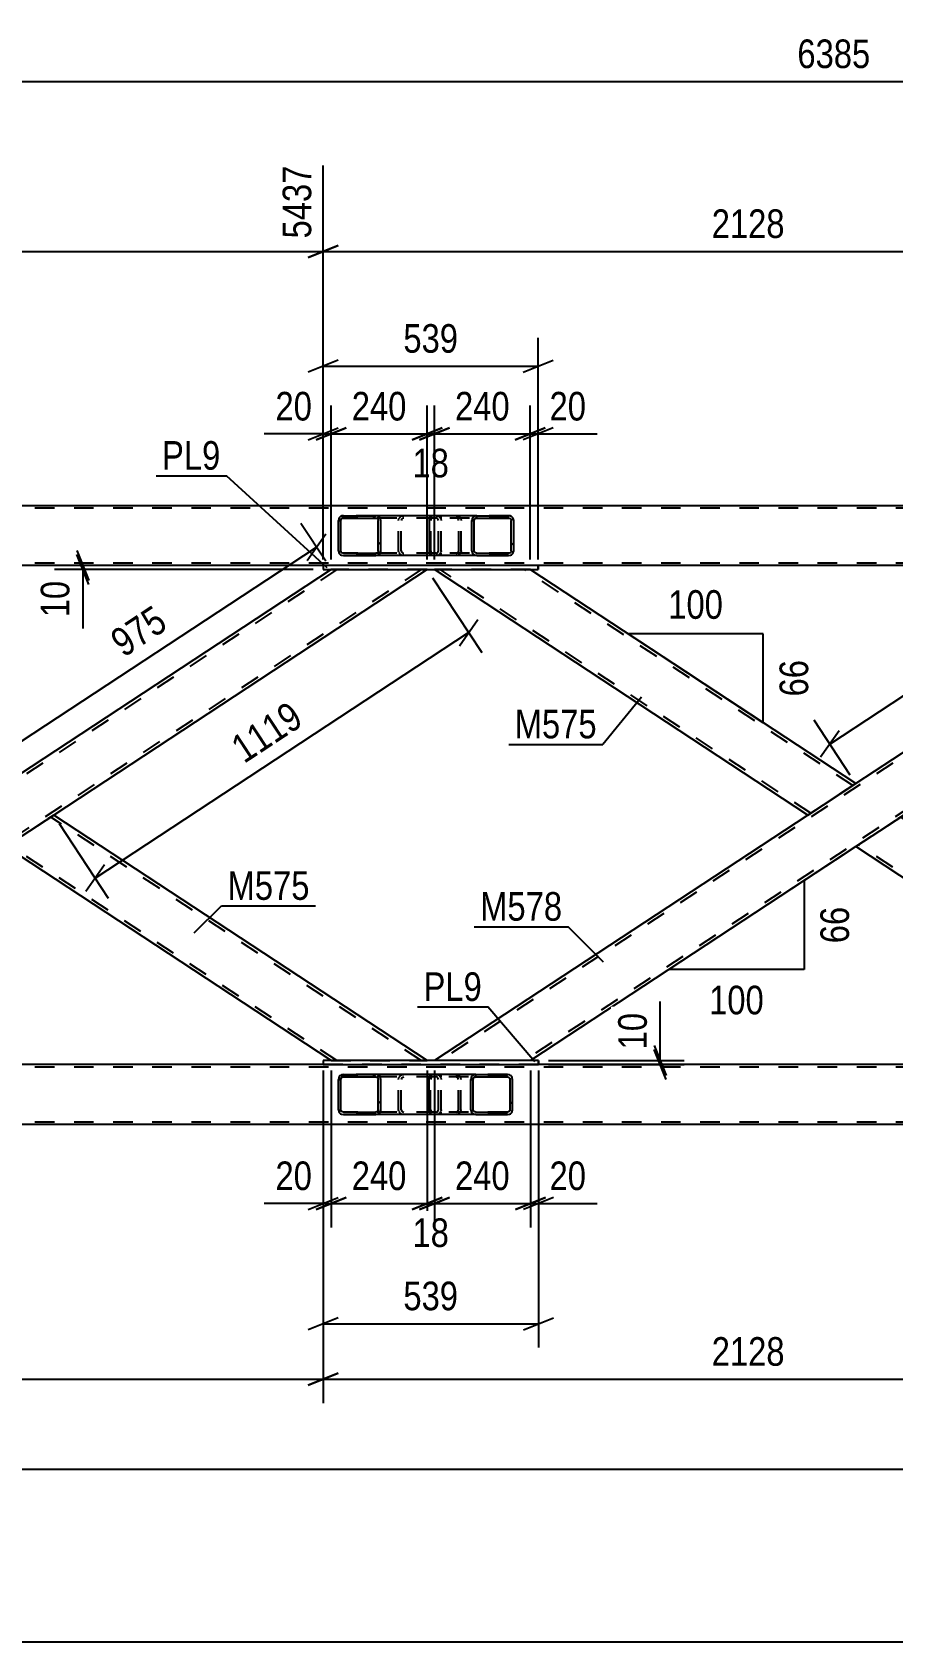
# Model space of a CAD drawing. Header units: millimetres. Extents: x -815 to 374, y -743 to 98.
# Drawn here: x -580.2 to -494, y -489.1 to -327.8 of the extents above; entities that cross this region are included whole.
import ezdxf

# ---------------------------------------------------------------- set-up
doc = ezdxf.new("R2010")
doc.units = ezdxf.units.MM
doc.linetypes.add('DXK_LINE_DOT2', pattern=[3.9198, 1.9599, -1.9599])
doc.styles.add('Arial Narrow', font='ARIALN.TTF', dxfattribs={"height": 0.2})

# ---------------------------------------------------------------- blocks, each defined once
blk = doc.blocks.new('Part-232933173-2993 - 2504')
at = {"color": 7, "linetype": 'DXK_LINE_DOT2'}
for p, q in [((-549.64, -381.63), (-623.17, -430)), ((-541.2, -381.63), (-615.99, -430.83)), ((-540.61, -381.63), (-550.22, -381.63)), ((-582.82, -403.07), (-587.62, -406.23)), ((-578.01, -406.23), (-582.82, -409.39)), ((-623.17, -430.83), (-623.17, -429.61)), ((-623.17, -429.61), (-623.17, -429.61)), ((-623.17, -429.61), (-623.17, -429.61)), ((-615.41, -430.83), (-623.17, -430.83))]:
    blk.add_line(p, q, dxfattribs=at)
at = {"color": 2, "linetype": 'Continuous'}
for p, q in [((-550.22, -381.63), (-582.82, -403.07)), ((-540.61, -381.63), (-578.01, -406.23)), ((-587.62, -406.23), (-623.17, -429.61)), ((-582.82, -409.39), (-615.41, -430.83))]:
    blk.add_line(p, q, dxfattribs=at)
blk = doc.blocks.new('Part-232933173-2602 - 2504')
at = {"color": 7, "linetype": 'DXK_LINE_DOT2'}
for p, q in [((-95.8, -375.47), (-768.5, -375.47)), ((-95.8, -380.99), (-768.5, -380.99)), ((-529.48, -381.23), (-551.02, -381.23))]:
    blk.add_line(p, q, dxfattribs=at)
at = {"color": 2, "linetype": 'Continuous'}
for p, q in [((-95.8, -375.23), (-622.38, -375.23)), ((-551.02, -381.23), (-614.61, -381.23)), ((-465.89, -381.23), (-529.48, -381.23))]:
    blk.add_line(p, q, dxfattribs=at)
blk = doc.blocks.new('Part-232933173-2607 - 2504')
at = {"color": 7, "linetype": 'DXK_LINE_DOT2'}
for p, q in [((-95.8, -431.47), (-774.89, -431.47)), ((-529.47, -431.23), (-551.02, -431.23)), ((-95.8, -436.99), (-774.89, -436.99))]:
    blk.add_line(p, q, dxfattribs=at)
at = {"color": 2, "linetype": 'Continuous'}
for p, q in [((-551.02, -431.23), (-614.61, -431.23)), ((-465.89, -431.23), (-529.47, -431.23)), ((-95.8, -437.23), (-770.89, -437.23))]:
    blk.add_line(p, q, dxfattribs=at)
blk = doc.blocks.new('Part-232933173-2745 - 2504')
at = {"color": 2, "linetype": 'Continuous'}
for p, q in [((-551.02, -430.83), (-551.02, -431.23)), ((-529.47, -430.83), (-551.02, -430.83)), ((-551.02, -431.23), (-529.47, -431.23)), ((-529.47, -430.83), (-529.47, -431.23)), ((-529.47, -430.83), (-529.47, -430.83)), ((-529.47, -431.23), (-529.47, -431.23))]:
    blk.add_line(p, q, dxfattribs=at)
at = {"color": 7, "linetype": 'DXK_LINE_DOT2'}
for p, q in [((-551.02, -430.83), (-551.02, -431.23)), ((-529.47, -431.23), (-529.47, -430.83)), ((-529.47, -430.83), (-529.47, -430.83)), ((-529.47, -431.23), (-529.47, -431.23))]:
    blk.add_line(p, q, dxfattribs=at)
blk = doc.blocks.new('Part-232933173-2770 - 2504')
at = {"color": 2, "linetype": 'Continuous'}
for p, q in [((-551.02, -381.23), (-551.02, -381.63)), ((-529.48, -381.23), (-551.02, -381.23)), ((-551.02, -381.63), (-529.48, -381.63)), ((-529.48, -381.23), (-529.48, -381.63)), ((-529.48, -381.23), (-529.48, -381.23)), ((-529.48, -381.63), (-529.48, -381.63))]:
    blk.add_line(p, q, dxfattribs=at)
at = {"color": 7, "linetype": 'DXK_LINE_DOT2'}
for p, q in [((-551.02, -381.23), (-551.02, -381.63)), ((-529.48, -381.63), (-529.48, -381.23)), ((-529.48, -381.23), (-529.48, -381.23)), ((-529.48, -381.63), (-529.48, -381.63))]:
    blk.add_line(p, q, dxfattribs=at)
blk = doc.blocks.new('Part-232933173-2842 - 2504')
at = {"color": 2, "linetype": 'Continuous'}
for p, q in [((-502.48, -406.23), (-539.88, -381.63)), ((-497.68, -403.07), (-530.28, -381.63)), ((-502.48, -406.23), (-497.68, -403.07))]:
    blk.add_line(p, q, dxfattribs=at)
at = {"color": 7, "linetype": 'DXK_LINE_DOT2'}
for p, q in [((-530.28, -381.63), (-539.88, -381.63)), ((-502.19, -406.04), (-539.3, -381.63)), ((-497.97, -403.26), (-530.86, -381.63)), ((-498.26, -403.45), (-498.26, -403.45)), ((-497.97, -403.26), (-498.04, -403.3)), ((-497.99, -403.27), (-498.04, -403.3)), ((-498.04, -403.3), (-498.04, -403.3))]:
    blk.add_line(p, q, dxfattribs=at)
blk = doc.blocks.new('Part-232933173-2897 - 2504')
at = {"linetype": 'Continuous'}
h = blk.add_hatch(dxfattribs=at)
h.set_pattern_fill('', scale=0.7, style=0, pattern_type=0)
h.set_pattern_definition([(45, (-536.2048, -435.9295), (-1.57154, 1.57154), [])])
h.paths.add_polyline_path([(-536.24, -435.75), (-536.2, -435.93), (-536.1, -436.09), (-535.93, -436.19), (-535.74, -436.23), (-532.56, -436.23), (-532.36, -436.19), (-532.2, -436.09), (-532.09, -435.93), (-532.05, -435.75), (-532.05, -432.71), (-532.09, -432.52), (-532.2, -432.37), (-532.36, -432.26), (-532.56, -432.23), (-535.74, -432.23), (-535.93, -432.26), (-536.1, -432.37), (-536.2, -432.52), (-536.24, -432.71)])
h.paths.add_polyline_path([(-535.97, -432.61), (-535.92, -432.54), (-535.84, -432.48), (-535.74, -432.47), (-532.56, -432.47), (-532.46, -432.48), (-532.38, -432.54), (-532.32, -432.61), (-532.3, -432.71), (-532.3, -435.75), (-532.32, -435.84), (-532.38, -435.92), (-532.46, -435.97), (-532.56, -435.99), (-535.74, -435.99), (-535.84, -435.97), (-535.92, -435.92), (-535.97, -435.84), (-535.99, -435.75), (-535.99, -432.71)])
at = {"color": 2, "linetype": 'Continuous'}
for p, q in [((-540.39, -432.71), (-540.37, -432.52)), ((-540.39, -435.75), (-540.39, -432.71)), ((-540.37, -432.52), (-540.32, -432.37)), ((-540.32, -432.37), (-540.23, -432.26)), ((-540.23, -432.26), (-540.12, -432.23)), ((-535.74, -432.23), (-540.12, -432.23)), ((-536.2, -432.52), (-536.24, -432.71)), ((-536.24, -435.75), (-536.24, -432.71)), ((-535.99, -432.71), (-535.97, -432.61)), ((-535.99, -435.75), (-535.99, -432.71)), ((-535.97, -432.61), (-535.92, -432.54)), ((-535.74, -432.23), (-535.93, -432.26)), ((-535.92, -432.54), (-535.84, -432.48)), ((-535.84, -432.48), (-535.74, -432.47)), ((-535.74, -432.23), (-532.56, -432.23)), ((-535.74, -432.47), (-532.56, -432.47)), ((-532.36, -432.26), (-532.56, -432.23)), ((-532.56, -432.47), (-532.46, -432.48)), ((-532.46, -432.48), (-532.38, -432.54)), ((-532.38, -432.54), (-532.32, -432.61)), ((-532.32, -432.61), (-532.3, -432.71)), ((-532.3, -435.75), (-532.3, -432.71)), ((-532.05, -432.71), (-532.09, -432.52)), ((-532.05, -435.75), (-532.05, -432.71)), ((-540.37, -435.93), (-540.39, -435.75)), ((-540.32, -436.09), (-540.37, -435.93)), ((-540.23, -436.19), (-540.32, -436.09)), ((-540.12, -436.23), (-540.23, -436.19)), ((-535.74, -436.23), (-540.12, -436.23)), ((-536.24, -435.75), (-536.2, -435.93)), ((-535.97, -435.84), (-535.99, -435.75)), ((-535.92, -435.92), (-535.97, -435.84)), ((-535.93, -436.19), (-535.74, -436.23)), ((-535.84, -435.97), (-535.92, -435.92)), ((-535.74, -435.99), (-535.84, -435.97)), ((-535.74, -435.99), (-532.56, -435.99)), ((-535.74, -436.23), (-532.56, -436.23)), ((-532.46, -435.97), (-532.56, -435.99)), ((-532.56, -436.23), (-532.36, -436.19)), ((-532.38, -435.92), (-532.46, -435.97)), ((-532.32, -435.84), (-532.38, -435.92)), ((-532.3, -435.75), (-532.32, -435.84)), ((-532.09, -435.93), (-532.05, -435.75))]:
    blk.add_line(p, q, dxfattribs=at)
at = {"color": 7, "linetype": 'DXK_LINE_DOT2'}
for p, q in [((-540.25, -432.61), (-540.26, -432.71)), ((-540.26, -435.75), (-540.26, -432.71)), ((-540.22, -432.54), (-540.25, -432.61)), ((-540.18, -432.48), (-540.22, -432.54)), ((-540.12, -432.47), (-540.18, -432.48)), ((-532.56, -432.47), (-540.12, -432.47)), ((-539.21, -432.47), (-539.21, -432.23)), ((-537.72, -432.23), (-537.53, -432.26)), ((-537.62, -432.48), (-537.72, -432.47)), ((-537.54, -432.54), (-537.62, -432.48)), ((-537.49, -432.61), (-537.54, -432.54)), ((-537.47, -432.71), (-537.49, -432.61)), ((-537.47, -435.75), (-537.47, -432.71)), ((-537.26, -432.52), (-537.22, -432.71)), ((-537.22, -435.75), (-537.22, -432.71)), ((-532.56, -432.23), (-535.74, -432.23)), ((-540.26, -435.75), (-540.25, -435.84)), ((-540.25, -435.84), (-540.22, -435.92)), ((-540.22, -435.92), (-540.18, -435.97)), ((-540.18, -435.97), (-540.12, -435.99)), ((-532.56, -435.99), (-540.12, -435.99)), ((-539.21, -436.23), (-539.21, -435.99)), ((-537.72, -435.99), (-537.62, -435.97)), ((-537.53, -436.19), (-537.72, -436.23)), ((-537.62, -435.97), (-537.54, -435.92)), ((-537.54, -435.92), (-537.49, -435.84)), ((-537.49, -435.84), (-537.47, -435.75)), ((-537.22, -435.75), (-537.26, -435.93)), ((-532.56, -436.23), (-535.74, -436.23))]:
    blk.add_line(p, q, dxfattribs=at)
for centre, start, end in [((-537.71, -432.72), 23.8494, 68.8059), ((-537.71, -435.73), 291.1941, 336.1506)]:
    blk.add_arc(centre, 0.492, start, end, dxfattribs=at)
at = {"color": 2, "linetype": 'Continuous'}
for centre, start, end in [((-535.75, -432.72), 111.1941, 156.1506), ((-532.54, -432.72), 23.8494, 68.8059), ((-535.75, -435.73), 203.8494, 248.8059), ((-532.54, -435.73), 291.1941, 336.1506)]:
    blk.add_arc(centre, 0.492, start, end, dxfattribs=at)
blk = doc.blocks.new('Part-232933173-2903 - 2504')
at = {"linetype": 'Continuous'}
h = blk.add_hatch(dxfattribs=at)
h.set_pattern_fill('', scale=0.7, style=0, pattern_type=0)
h.set_pattern_definition([(45, (-549.4606, -435.9295), (-1.57154, 1.57154), [])])
h.paths.add_polyline_path([(-549.5, -435.75), (-549.46, -435.93), (-549.35, -436.09), (-549.18, -436.19), (-548.99, -436.23), (-545.75, -436.23), (-545.56, -436.19), (-545.39, -436.09), (-545.28, -435.93), (-545.24, -435.75), (-545.24, -432.71), (-545.28, -432.52), (-545.39, -432.37), (-545.56, -432.26), (-545.75, -432.23), (-548.99, -432.23), (-549.18, -432.26), (-549.35, -432.37), (-549.46, -432.52), (-549.5, -432.71)])
h.paths.add_polyline_path([(-549.22, -432.61), (-549.17, -432.54), (-549.09, -432.48), (-548.99, -432.47), (-545.75, -432.47), (-545.66, -432.48), (-545.57, -432.54), (-545.52, -432.61), (-545.5, -432.71), (-545.5, -435.75), (-545.52, -435.84), (-545.57, -435.92), (-545.66, -435.97), (-545.75, -435.99), (-548.99, -435.99), (-549.09, -435.97), (-549.17, -435.92), (-549.22, -435.84), (-549.24, -435.75), (-549.24, -432.71)])
at = {"color": 2, "linetype": 'Continuous'}
for p, q in [((-549.46, -432.52), (-549.5, -432.71)), ((-549.5, -435.75), (-549.5, -432.71)), ((-549.24, -432.71), (-549.22, -432.61)), ((-549.24, -435.75), (-549.24, -432.71)), ((-549.22, -432.61), (-549.17, -432.54)), ((-548.99, -432.23), (-549.18, -432.26)), ((-549.17, -432.54), (-549.09, -432.48)), ((-549.09, -432.48), (-548.99, -432.47)), ((-548.99, -432.23), (-545.75, -432.23)), ((-548.99, -432.47), (-545.75, -432.47)), ((-540.12, -432.23), (-545.75, -432.23)), ((-545.56, -432.26), (-545.75, -432.23)), ((-545.75, -432.47), (-545.66, -432.48)), ((-545.66, -432.48), (-545.57, -432.54)), ((-545.57, -432.54), (-545.52, -432.61)), ((-545.52, -432.61), (-545.5, -432.71)), ((-545.5, -435.75), (-545.5, -432.71)), ((-545.24, -432.71), (-545.28, -432.52)), ((-545.24, -435.75), (-545.24, -432.71)), ((-549.5, -435.75), (-549.46, -435.93)), ((-549.22, -435.84), (-549.24, -435.75)), ((-549.17, -435.92), (-549.22, -435.84)), ((-549.18, -436.19), (-548.99, -436.23)), ((-549.09, -435.97), (-549.17, -435.92)), ((-548.99, -435.99), (-549.09, -435.97)), ((-548.99, -435.99), (-545.75, -435.99)), ((-548.99, -436.23), (-545.75, -436.23)), ((-545.66, -435.97), (-545.75, -435.99)), ((-545.75, -436.23), (-545.56, -436.19)), ((-540.12, -436.23), (-545.75, -436.23)), ((-545.57, -435.92), (-545.66, -435.97)), ((-545.52, -435.84), (-545.57, -435.92)), ((-545.5, -435.75), (-545.52, -435.84)), ((-545.28, -435.93), (-545.24, -435.75))]:
    blk.add_line(p, q, dxfattribs=at)
at = {"color": 7, "linetype": 'DXK_LINE_DOT2'}
for p, q in [((-545.75, -432.23), (-548.99, -432.23)), ((-539.72, -432.47), (-548.99, -432.47)), ((-543.47, -432.71), (-543.43, -432.52)), ((-543.47, -435.75), (-543.47, -432.71)), ((-543.19, -432.61), (-543.21, -432.71)), ((-543.21, -435.75), (-543.21, -432.71)), ((-543.14, -432.54), (-543.19, -432.61)), ((-543.15, -432.26), (-542.96, -432.23)), ((-543.14, -432.54), (-543.12, -432.52)), ((-543.12, -432.52), (-543.06, -432.48)), ((-543.06, -432.48), (-542.96, -432.47)), ((-539.72, -432.23), (-540.12, -432.23)), ((-539.72, -432.23), (-539.53, -432.26)), ((-539.62, -432.48), (-539.72, -432.47)), ((-539.54, -432.54), (-539.62, -432.48)), ((-539.49, -432.61), (-539.54, -432.54)), ((-539.47, -432.71), (-539.49, -432.61)), ((-539.47, -435.75), (-539.47, -432.71)), ((-539.25, -432.52), (-539.21, -432.71)), ((-539.21, -435.75), (-539.21, -432.71)), ((-539.72, -435.99), (-548.99, -435.99)), ((-545.75, -436.23), (-548.99, -436.23)), ((-543.43, -435.93), (-543.47, -435.75)), ((-543.21, -435.75), (-543.19, -435.84)), ((-543.19, -435.84), (-543.14, -435.92)), ((-542.96, -436.23), (-543.15, -436.19)), ((-543.14, -435.92), (-543.12, -435.93)), ((-543.12, -435.93), (-543.06, -435.97)), ((-543.06, -435.97), (-542.96, -435.99)), ((-539.72, -436.23), (-540.12, -436.23)), ((-539.72, -435.99), (-539.62, -435.97)), ((-539.53, -436.19), (-539.72, -436.23)), ((-539.62, -435.97), (-539.54, -435.92)), ((-539.54, -435.92), (-539.49, -435.84)), ((-539.49, -435.84), (-539.47, -435.75)), ((-539.21, -435.75), (-539.25, -435.93))]:
    blk.add_line(p, q, dxfattribs=at)
at = {"color": 2, "linetype": 'Continuous'}
for centre, start, end in [((-549.01, -432.73), 110.7583, 155.68), ((-545.73, -432.73), 24.32, 69.2417), ((-549.01, -435.73), 204.32, 249.2417), ((-545.73, -435.73), 290.7583, 335.68)]:
    blk.add_arc(centre, 0.496, start, end, dxfattribs=at)
at = {"color": 7, "linetype": 'DXK_LINE_DOT2'}
for centre, start, end in [((-542.98, -432.73), 110.7583, 155.68), ((-539.7, -432.73), 24.32, 69.2417), ((-542.98, -435.73), 204.32, 249.2417), ((-539.7, -435.73), 290.7583, 335.68)]:
    blk.add_arc(centre, 0.496, start, end, dxfattribs=at)
blk = doc.blocks.new('Part-232933173-2910 - 2504')
at = {"linetype": 'Continuous'}
h = blk.add_hatch(dxfattribs=at)
h.set_pattern_fill('', scale=0.7, style=0, pattern_type=0)
h.set_pattern_definition([(45, (-536.102, -379.9305), (-1.57154, 1.57154), [])])
h.paths.add_polyline_path([(-536.14, -379.75), (-536.1, -379.93), (-535.99, -380.09), (-535.83, -380.19), (-535.64, -380.23), (-532.45, -380.23), (-532.25, -380.19), (-532.09, -380.09), (-531.98, -379.93), (-531.94, -379.75), (-531.94, -376.71), (-531.98, -376.52), (-532.09, -376.37), (-532.25, -376.26), (-532.45, -376.23), (-535.64, -376.23), (-535.83, -376.26), (-535.99, -376.37), (-536.1, -376.52), (-536.14, -376.71)])
h.paths.add_polyline_path([(-535.87, -376.62), (-535.81, -376.54), (-535.73, -376.49), (-535.64, -376.47), (-532.45, -376.47), (-532.35, -376.49), (-532.27, -376.54), (-532.21, -376.62), (-532.2, -376.71), (-532.2, -379.75), (-532.21, -379.84), (-532.27, -379.92), (-532.35, -379.97), (-532.45, -379.99), (-535.64, -379.99), (-535.73, -379.97), (-535.81, -379.92), (-535.87, -379.84), (-535.89, -379.75), (-535.89, -376.71)])
at = {"color": 2, "linetype": 'Continuous'}
for p, q in [((-540.38, -376.71), (-540.36, -376.52)), ((-540.38, -379.75), (-540.38, -376.71)), ((-540.36, -376.52), (-540.3, -376.37)), ((-540.3, -376.37), (-540.21, -376.26)), ((-540.21, -376.26), (-540.11, -376.23)), ((-535.64, -376.23), (-540.11, -376.23)), ((-536.1, -376.52), (-536.14, -376.71)), ((-536.14, -379.75), (-536.14, -376.71)), ((-535.89, -376.71), (-535.87, -376.62)), ((-535.89, -379.75), (-535.89, -376.71)), ((-535.87, -376.62), (-535.81, -376.54)), ((-535.64, -376.23), (-535.83, -376.26)), ((-535.81, -376.54), (-535.73, -376.49)), ((-535.73, -376.49), (-535.64, -376.47)), ((-535.64, -376.23), (-532.45, -376.23)), ((-535.64, -376.47), (-532.45, -376.47)), ((-532.25, -376.26), (-532.45, -376.23)), ((-532.45, -376.47), (-532.35, -376.49)), ((-532.35, -376.49), (-532.27, -376.54)), ((-532.27, -376.54), (-532.21, -376.62)), ((-532.21, -376.62), (-532.2, -376.71)), ((-532.2, -379.75), (-532.2, -376.71)), ((-531.94, -376.71), (-531.98, -376.52)), ((-531.94, -379.75), (-531.94, -376.71)), ((-540.36, -379.93), (-540.38, -379.75)), ((-540.3, -380.09), (-540.36, -379.93)), ((-540.21, -380.19), (-540.3, -380.09)), ((-540.11, -380.23), (-540.21, -380.19)), ((-535.64, -380.23), (-540.11, -380.23)), ((-536.14, -379.75), (-536.1, -379.93)), ((-535.87, -379.84), (-535.89, -379.75)), ((-535.81, -379.92), (-535.87, -379.84)), ((-535.83, -380.19), (-535.64, -380.23)), ((-535.73, -379.97), (-535.81, -379.92)), ((-535.64, -379.99), (-535.73, -379.97)), ((-535.64, -379.99), (-532.45, -379.99)), ((-535.64, -380.23), (-532.45, -380.23)), ((-532.35, -379.97), (-532.45, -379.99)), ((-532.45, -380.23), (-532.25, -380.19)), ((-532.27, -379.92), (-532.35, -379.97)), ((-532.21, -379.84), (-532.27, -379.92)), ((-532.2, -379.75), (-532.21, -379.84)), ((-531.98, -379.93), (-531.94, -379.75))]:
    blk.add_line(p, q, dxfattribs=at)
at = {"color": 7, "linetype": 'DXK_LINE_DOT2'}
for p, q in [((-540.23, -376.62), (-540.24, -376.71)), ((-540.24, -379.75), (-540.24, -376.71)), ((-540.2, -376.54), (-540.23, -376.62)), ((-540.16, -376.49), (-540.2, -376.54)), ((-540.11, -376.47), (-540.16, -376.49)), ((-532.45, -376.47), (-540.11, -376.47)), ((-539.21, -376.47), (-539.21, -376.23)), ((-537.7, -376.23), (-537.51, -376.26)), ((-537.61, -376.49), (-537.7, -376.47)), ((-537.52, -376.54), (-537.61, -376.49)), ((-537.47, -376.62), (-537.52, -376.54)), ((-537.45, -376.71), (-537.47, -376.62)), ((-537.45, -379.75), (-537.45, -376.71)), ((-537.24, -376.52), (-537.2, -376.71)), ((-537.2, -379.75), (-537.2, -376.71)), ((-532.45, -376.23), (-535.64, -376.23)), ((-540.24, -379.75), (-540.23, -379.84)), ((-540.23, -379.84), (-540.2, -379.92)), ((-540.2, -379.92), (-540.16, -379.97)), ((-540.16, -379.97), (-540.11, -379.99)), ((-532.45, -379.99), (-540.11, -379.99)), ((-539.21, -380.23), (-539.21, -379.99)), ((-537.7, -379.99), (-537.61, -379.97)), ((-537.51, -380.19), (-537.7, -380.23)), ((-537.61, -379.97), (-537.52, -379.92)), ((-537.52, -379.92), (-537.47, -379.84)), ((-537.47, -379.84), (-537.45, -379.75)), ((-537.2, -379.75), (-537.24, -379.93)), ((-532.45, -380.23), (-535.64, -380.23))]:
    blk.add_line(p, q, dxfattribs=at)
for centre, start, end in [((-537.69, -376.72), 23.8951, 68.8487), ((-537.69, -379.73), 291.1513, 336.1049)]:
    blk.add_arc(centre, 0.492, start, end, dxfattribs=at)
at = {"color": 2, "linetype": 'Continuous'}
for centre, start, end in [((-535.65, -376.72), 111.1513, 156.1049), ((-532.43, -376.72), 23.8951, 68.8487), ((-535.65, -379.73), 203.8951, 248.8487), ((-532.43, -379.73), 291.1513, 336.1049)]:
    blk.add_arc(centre, 0.492, start, end, dxfattribs=at)
blk = doc.blocks.new('Part-232933173-2915 - 2504')
at = {"linetype": 'Continuous'}
h = blk.add_hatch(dxfattribs=at)
h.set_pattern_fill('', scale=0.7, style=0, pattern_type=0)
h.set_pattern_definition([(45, (-549.461, -379.9305), (-1.57154, 1.57154), [])])
h.paths.add_polyline_path([(-549.5, -379.75), (-549.46, -379.93), (-549.35, -380.09), (-549.18, -380.19), (-548.99, -380.23), (-545.75, -380.23), (-545.56, -380.19), (-545.39, -380.09), (-545.28, -379.93), (-545.24, -379.75), (-545.24, -376.71), (-545.28, -376.52), (-545.39, -376.37), (-545.56, -376.26), (-545.75, -376.23), (-548.99, -376.23), (-549.18, -376.26), (-549.35, -376.37), (-549.46, -376.52), (-549.5, -376.71)])
h.paths.add_polyline_path([(-549.22, -376.62), (-549.17, -376.54), (-549.09, -376.49), (-548.99, -376.47), (-545.75, -376.47), (-545.66, -376.49), (-545.57, -376.54), (-545.52, -376.62), (-545.5, -376.71), (-545.5, -379.75), (-545.52, -379.84), (-545.57, -379.92), (-545.66, -379.97), (-545.75, -379.99), (-548.99, -379.99), (-549.09, -379.97), (-549.17, -379.92), (-549.22, -379.84), (-549.24, -379.75), (-549.24, -376.71)])
at = {"color": 2, "linetype": 'Continuous'}
for p, q in [((-549.46, -376.52), (-549.5, -376.71)), ((-549.5, -379.75), (-549.5, -376.71)), ((-549.24, -376.71), (-549.22, -376.62)), ((-549.24, -379.75), (-549.24, -376.71)), ((-549.22, -376.62), (-549.17, -376.54)), ((-548.99, -376.23), (-549.18, -376.26)), ((-549.17, -376.54), (-549.09, -376.49)), ((-549.09, -376.49), (-548.99, -376.47)), ((-548.99, -376.23), (-545.75, -376.23)), ((-548.99, -376.47), (-545.75, -376.47)), ((-540.11, -376.23), (-545.75, -376.23)), ((-545.56, -376.26), (-545.75, -376.23)), ((-545.75, -376.47), (-545.66, -376.49)), ((-545.66, -376.49), (-545.57, -376.54)), ((-545.57, -376.54), (-545.52, -376.62)), ((-545.52, -376.62), (-545.5, -376.71)), ((-545.5, -379.75), (-545.5, -376.71)), ((-545.24, -376.71), (-545.28, -376.52)), ((-545.24, -379.75), (-545.24, -376.71)), ((-549.5, -379.75), (-549.46, -379.93)), ((-549.22, -379.84), (-549.24, -379.75)), ((-549.17, -379.92), (-549.22, -379.84)), ((-549.18, -380.19), (-548.99, -380.23)), ((-549.09, -379.97), (-549.17, -379.92)), ((-548.99, -379.99), (-549.09, -379.97)), ((-548.99, -379.99), (-545.75, -379.99)), ((-548.99, -380.23), (-545.75, -380.23)), ((-545.66, -379.97), (-545.75, -379.99)), ((-545.75, -380.23), (-545.56, -380.19)), ((-540.11, -380.23), (-545.75, -380.23)), ((-545.57, -379.92), (-545.66, -379.97)), ((-545.52, -379.84), (-545.57, -379.92)), ((-545.5, -379.75), (-545.52, -379.84)), ((-545.28, -379.93), (-545.24, -379.75))]:
    blk.add_line(p, q, dxfattribs=at)
at = {"color": 7, "linetype": 'DXK_LINE_DOT2'}
for p, q in [((-545.75, -376.23), (-548.99, -376.23)), ((-539.72, -376.47), (-548.99, -376.47)), ((-543.47, -376.71), (-543.43, -376.52)), ((-543.47, -379.75), (-543.47, -376.71)), ((-543.19, -376.62), (-543.21, -376.71)), ((-543.21, -379.75), (-543.21, -376.71)), ((-543.14, -376.54), (-543.19, -376.62)), ((-543.15, -376.26), (-542.96, -376.23)), ((-543.06, -376.49), (-543.14, -376.54)), ((-542.96, -376.47), (-543.06, -376.49)), ((-539.72, -376.23), (-540.11, -376.23)), ((-539.72, -376.23), (-539.53, -376.26)), ((-539.62, -376.49), (-539.72, -376.47)), ((-539.54, -376.54), (-539.62, -376.49)), ((-539.49, -376.62), (-539.54, -376.54)), ((-539.47, -376.71), (-539.49, -376.62)), ((-539.47, -379.75), (-539.47, -376.71)), ((-539.25, -376.52), (-539.21, -376.71)), ((-539.21, -379.75), (-539.21, -376.71)), ((-539.72, -379.99), (-548.99, -379.99)), ((-545.75, -380.23), (-548.99, -380.23)), ((-543.43, -379.93), (-543.47, -379.75)), ((-543.21, -379.75), (-543.19, -379.84)), ((-543.19, -379.84), (-543.14, -379.92)), ((-542.96, -380.23), (-543.15, -380.19)), ((-543.14, -379.92), (-543.06, -379.97)), ((-543.06, -379.97), (-542.96, -379.99)), ((-539.72, -380.23), (-540.11, -380.23)), ((-539.72, -379.99), (-539.62, -379.97)), ((-539.53, -380.19), (-539.72, -380.23)), ((-539.62, -379.97), (-539.54, -379.92)), ((-539.54, -379.92), (-539.49, -379.84)), ((-539.49, -379.84), (-539.47, -379.75)), ((-539.21, -379.75), (-539.25, -379.93))]:
    blk.add_line(p, q, dxfattribs=at)
at = {"color": 2, "linetype": 'Continuous'}
for centre, start, end in [((-549.01, -376.73), 110.7583, 155.68), ((-545.73, -376.73), 24.32, 69.2417), ((-549.01, -379.73), 204.32, 249.2417), ((-545.73, -379.73), 290.7583, 335.68)]:
    blk.add_arc(centre, 0.496, start, end, dxfattribs=at)
at = {"color": 7, "linetype": 'DXK_LINE_DOT2'}
for centre, start, end in [((-542.98, -376.73), 110.7583, 155.68), ((-539.7, -376.73), 24.32, 69.2417), ((-542.98, -379.73), 204.32, 249.2417), ((-539.7, -379.73), 290.7583, 335.68)]:
    blk.add_arc(centre, 0.496, start, end, dxfattribs=at)
blk = doc.blocks.new('Part-232933173-2978 - 2504')
at = {"color": 2, "linetype": 'Continuous'}
for p, q in [((-582.82, -409.39), (-578.01, -406.23)), ((-540.61, -430.83), (-578.01, -406.23)), ((-550.22, -430.83), (-582.82, -409.39))]:
    blk.add_line(p, q, dxfattribs=at)
at = {"color": 7, "linetype": 'DXK_LINE_DOT2'}
for p, q in [((-578.06, -406.26), (-578.59, -406.61)), ((-541.2, -430.83), (-578.3, -406.42)), ((-578.59, -406.61), (-578.59, -406.61)), ((-582.52, -409.2), (-582.5, -409.18)), ((-549.64, -430.83), (-582.52, -409.2)), ((-582.23, -409), (-582.23, -409)), ((-550.22, -430.83), (-540.61, -430.83))]:
    blk.add_line(p, q, dxfattribs=at)
blk = doc.blocks.new('Part-232933173-2998 - 2504')
at = {"color": 2, "linetype": 'Continuous'}
for p, q in [((-497.68, -409.39), (-492.88, -406.23)), ((-455.48, -430.83), (-492.88, -406.23)), ((-465.09, -430.83), (-497.68, -409.39))]:
    blk.add_line(p, q, dxfattribs=at)
at = {"color": 7, "linetype": 'DXK_LINE_DOT2'}
for p, q in [((-492.92, -406.26), (-493.46, -406.61)), ((-456.06, -430.83), (-493.17, -406.42)), ((-493.46, -406.61), (-493.46, -406.61)), ((-497.39, -409.2), (-497.37, -409.18)), ((-464.51, -430.83), (-497.39, -409.2)), ((-497.1, -409), (-497.1, -409)), ((-465.09, -430.83), (-455.48, -430.83))]:
    blk.add_line(p, q, dxfattribs=at)
blk = doc.blocks.new('Part-232933173-3013 - 2504')
at = {"color": 7, "linetype": 'DXK_LINE_DOT2'}
for p, q in [((-464.5, -381.63), (-539.3, -430.83)), ((-456.06, -381.63), (-530.86, -430.83)), ((-455.48, -381.63), (-465.09, -381.63)), ((-497.68, -403.07), (-502.48, -406.23)), ((-492.88, -406.23), (-497.68, -409.39)), ((-530.27, -430.83), (-539.88, -430.83))]:
    blk.add_line(p, q, dxfattribs=at)
at = {"color": 2, "linetype": 'Continuous'}
for p, q in [((-465.09, -381.63), (-497.68, -403.07)), ((-455.48, -381.63), (-492.88, -406.23)), ((-502.48, -406.23), (-539.88, -430.83)), ((-497.68, -409.39), (-530.27, -430.83))]:
    blk.add_line(p, q, dxfattribs=at)
blk = doc.blocks.new('StraightDimension-232933173-24917 - 2504')
at = {"color": 7, "linetype": 'Continuous'}
for p, q in [((-540.06, -382.46), (-535.14, -389.95)), ((-537.38, -389.27), (-535.53, -386.62)), ((-573.86, -412.54), (-536.46, -387.94)), ((-577.46, -407.06), (-572.54, -414.55)), ((-572.93, -411.22), (-574.78, -413.87))]:
    blk.add_line(p, q, dxfattribs=at)
at = {"color": 0}
blk.add_wipeout([(-552.01, -397.28), (-554.32, -393.77), (-561.43, -398.45), (-559.13, -401.96)], dxfattribs=at)
at = {"color": 3, "style": 'Arial Narrow'}
blk.add_text('1119', height=2.863, rotation=33.3347, dxfattribs=at).set_placement((-558.95, -401.12))
blk = doc.blocks.new('StraightDimension-232933173-14409 - 2504')
at = {"color": 7, "linetype": 'Continuous'}
for p, q in [((-550.22, -431.83), (-550.22, -447.55)), ((-540.61, -431.83), (-540.61, -447.55)), ((-551.72, -445.75), (-548.72, -444.55)), ((-539.11, -444.55), (-542.11, -445.75)), ((-550.22, -445.15), (-540.61, -445.15))]:
    blk.add_line(p, q, dxfattribs=at)
at = {"color": 0}
blk.add_wipeout([(-542.08, -444.4), (-542.08, -440.2), (-548.76, -440.2), (-548.76, -444.4)], dxfattribs=at)
at = {"color": 3, "style": 'Arial Narrow'}
blk.add_text('240', height=2.863, dxfattribs=at).set_placement((-548.16, -443.8))
blk = doc.blocks.new('StraightDimension-232933173-14408 - 2504')
at = {"color": 7, "linetype": 'Continuous'}
for p, q in [((-540.61, -431.83), (-540.61, -448)), ((-539.88, -431.83), (-539.88, -448)), ((-542.11, -445.75), (-539.11, -444.55)), ((-538.38, -444.55), (-541.38, -445.75)), ((-540.61, -445.15), (-539.88, -445.15))]:
    blk.add_line(p, q, dxfattribs=at)
at = {"color": 0}
blk.add_wipeout([(-537.82, -450.1), (-537.82, -445.9), (-542.68, -445.9), (-542.68, -450.1)], dxfattribs=at)
at = {"color": 3, "style": 'Arial Narrow'}
blk.add_text('18', height=2.863, dxfattribs=at).set_placement((-542.08, -449.5))
blk = doc.blocks.new('StraightDimension-232933173-24011 - 2504')
at = {"color": 7, "linetype": 'Continuous'}
for p, q in [((-540.61, -380.63), (-540.61, -365.64)), ((-539.88, -380.63), (-539.88, -365.64)), ((-542.11, -368.64), (-539.11, -367.44)), ((-538.38, -367.44), (-541.38, -368.64)), ((-540.61, -368.04), (-539.88, -368.04))]:
    blk.add_line(p, q, dxfattribs=at)
at = {"color": 0}
blk.add_wipeout([(-537.82, -372.99), (-537.82, -368.79), (-542.68, -368.79), (-542.68, -372.99)], dxfattribs=at)
at = {"color": 3, "style": 'Arial Narrow'}
blk.add_text('18', height=2.863, dxfattribs=at).set_placement((-542.08, -372.39))
blk = doc.blocks.new('StraightDimension-232933173-14406 - 2504')
at = {"color": 7, "linetype": 'Continuous'}
for p, q in [((-530.27, -431.83), (-530.27, -447.55)), ((-529.47, -431.83), (-529.47, -447.55)), ((-531.77, -445.75), (-528.77, -444.55)), ((-527.97, -444.55), (-530.97, -445.75)), ((-530.27, -445.15), (-529.47, -445.15))]:
    blk.add_line(p, q, dxfattribs=at)
at = {"color": 0}
blk.add_wipeout([(-524.09, -444.4), (-524.09, -440.2), (-528.95, -440.2), (-528.95, -444.4)], dxfattribs=at)
at = {"color": 7, "linetype": 'Continuous'}
blk.add_line((-529.47, -445.15), (-523.57, -445.15), dxfattribs=at)
blk.add_line((-529.47, -445.15), (-523.57, -445.15), dxfattribs=at)
at = {"color": 3, "style": 'Arial Narrow'}
blk.add_text('20', height=2.863, dxfattribs=at).set_placement((-528.35, -443.8))
blk = doc.blocks.new('StraightDimension-232933173-24013 - 2504')
at = {"color": 7, "linetype": 'Continuous'}
for p, q in [((-551.02, -380.23), (-551.02, -365.19)), ((-550.22, -380.63), (-550.22, -365.19)), ((-552.52, -368.64), (-549.52, -367.44)), ((-548.72, -367.44), (-551.72, -368.64)), ((-551.02, -368.04), (-550.22, -368.04))]:
    blk.add_line(p, q, dxfattribs=at)
at = {"color": 0}
blk.add_wipeout([(-551.55, -367.29), (-551.55, -363.09), (-556.4, -363.09), (-556.4, -367.29)], dxfattribs=at)
at = {"color": 7, "linetype": 'Continuous'}
blk.add_line((-551.02, -368.04), (-556.93, -368.04), dxfattribs=at)
blk.add_line((-551.02, -368.04), (-556.93, -368.04), dxfattribs=at)
at = {"color": 3, "style": 'Arial Narrow'}
blk.add_text('20', height=2.863, dxfattribs=at).set_placement((-555.8, -366.69))
blk = doc.blocks.new('StraightDimension-232933173-25118 - 2504')
at = {"color": 7, "linetype": 'Continuous'}
for p, q in [((-551.02, -380.23), (-551.02, -341.13)), ((-465.89, -380.23), (-465.89, -341.13)), ((-549.52, -349.15), (-552.52, -350.35)), ((-551.02, -349.75), (-465.89, -349.75)), ((-467.39, -350.35), (-464.39, -349.15))]:
    blk.add_line(p, q, dxfattribs=at)
at = {"color": 0, "linetype": 'Continuous'}
blk.add_wipeout([(-466.49, -340.53), (-470.69, -340.53), (-470.69, -349.05), (-466.49, -349.05)], dxfattribs=at)
at = {"color": 0}
blk.add_wipeout([(-504.2, -349), (-504.2, -344.8), (-512.71, -344.8), (-512.71, -349)], dxfattribs=at)
at = {"color": 3, "linetype": 'Continuous', "style": 'Arial Narrow'}
blk.add_text('7565', height=2.863, rotation=90.0002, dxfattribs=at).set_placement((-467.09, -348.45))
at = {"color": 3, "style": 'Arial Narrow'}
blk.add_text('2128', height=2.863, dxfattribs=at).set_placement((-512.11, -348.4))
blk = doc.blocks.new('StraightDimension-232933173-3826 - 2504')
at = {"color": 7, "linetype": 'Continuous'}
blk.add_line((-775.69, -471.78), (-76.52, -471.78), dxfattribs=at)
blk = doc.blocks.new('AngleDimension-232933173-3756 - 2504')
at = {"color": 7, "linetype": 'Continuous'}
for p, q in [((-498.66, -410.03), (-502.86, -412.79)), ((-502.86, -412.79), (-516.39, -421.69)), ((-502.86, -412.79), (-502.86, -421.69)), ((-502.86, -421.69), (-516.39, -421.69))]:
    blk.add_line(p, q, dxfattribs=at)
at = {"color": 0}
for points in [[(-497.76, -414.81), (-501.96, -414.81), (-501.96, -419.67), (-497.76, -419.67)], [(-506.28, -426.79), (-506.28, -422.59), (-512.97, -422.59), (-512.97, -426.79)]]:
    blk.add_wipeout(points, dxfattribs=at)
at = {"color": 3, "style": 'Arial Narrow'}
blk.add_text('66', height=2.863, rotation=90.0002, dxfattribs=at).set_placement((-498.36, -419.07))
blk.add_text('100', height=2.863, dxfattribs=at).set_placement((-512.37, -426.19))
blk = doc.blocks.new('StraightDimension-232933173-3508 - 2504')
at = {"color": 7, "linetype": 'Continuous'}
for p, q in [((-517.86, -429.33), (-516.66, -432.33)), ((-516.66, -432.73), (-517.86, -429.73)), ((-528.47, -430.83), (-514.86, -430.83)), ((-528.47, -431.23), (-514.86, -431.23)), ((-517.26, -431.23), (-517.26, -430.83))]:
    blk.add_line(p, q, dxfattribs=at)
at = {"color": 0}
blk.add_wipeout([(-518.01, -425.44), (-522.21, -425.44), (-522.21, -430.3), (-518.01, -430.3)], dxfattribs=at)
at = {"color": 7, "linetype": 'Continuous'}
blk.add_line((-517.26, -430.83), (-517.26, -424.92), dxfattribs=at)
blk.add_line((-517.26, -430.83), (-517.26, -424.92), dxfattribs=at)
at = {"color": 3, "style": 'Arial Narrow'}
blk.add_text('10', height=2.863, rotation=90.0002, dxfattribs=at).set_placement((-518.61, -429.7))
blk = doc.blocks.new('StraightDimension-232933173-24010 - 2504')
at = {"color": 7, "linetype": 'Continuous'}
for p, q in [((-539.88, -380.63), (-539.88, -365.19)), ((-530.28, -380.63), (-530.28, -365.19)), ((-541.38, -368.64), (-538.38, -367.44)), ((-528.78, -367.44), (-531.78, -368.64)), ((-539.88, -368.04), (-530.28, -368.04))]:
    blk.add_line(p, q, dxfattribs=at)
at = {"color": 0}
blk.add_wipeout([(-531.74, -367.29), (-531.74, -363.09), (-538.42, -363.09), (-538.42, -367.29)], dxfattribs=at)
at = {"color": 3, "style": 'Arial Narrow'}
blk.add_text('240', height=2.863, dxfattribs=at).set_placement((-537.82, -366.69))
blk = doc.blocks.new('StraightDimension-232933173-3273 - 2504')
at = {"color": 7, "linetype": 'Continuous'}
blk.add_line((-627.58, -332.73), (-372.17, -332.73), dxfattribs=at)
at = {"color": 0}
blk.add_wipeout([(-495.62, -331.98), (-495.62, -327.78), (-504.13, -327.78), (-504.13, -331.98)], dxfattribs=at)
at = {"color": 3, "style": 'Arial Narrow'}
blk.add_text('6385', height=2.863, dxfattribs=at).set_placement((-503.53, -331.38))
blk = doc.blocks.new('StraightDimension-232933173-3289 - 2504')
at = {"color": 7, "linetype": 'Continuous'}
for p, q in [((-575.69, -379.73), (-574.49, -382.73)), ((-574.49, -383.13), (-575.69, -380.13)), ((-552.02, -381.23), (-577.94, -381.23)), ((-552.02, -381.63), (-577.94, -381.63)), ((-575.09, -381.63), (-575.09, -381.23))]:
    blk.add_line(p, q, dxfattribs=at)
at = {"color": 0}
blk.add_wipeout([(-575.84, -382.15), (-580.04, -382.15), (-580.04, -387.01), (-575.84, -387.01)], dxfattribs=at)
at = {"color": 7, "linetype": 'Continuous'}
blk.add_line((-575.09, -381.63), (-575.09, -387.53), dxfattribs=at)
blk.add_line((-575.09, -381.63), (-575.09, -387.53), dxfattribs=at)
at = {"color": 3, "style": 'Arial Narrow'}
blk.add_text('10', height=2.863, rotation=90.0002, dxfattribs=at).set_placement((-576.44, -386.41))
blk = doc.blocks.new('StraightDimension-232933173-26499 - 2504')
at = {"color": 7, "linetype": 'Continuous'}
for p, q in [((-551.02, -432.23), (-551.02, -465.15)), ((-465.89, -432.23), (-465.89, -465.15)), ((-549.52, -462.15), (-552.52, -463.35)), ((-551.02, -462.75), (-465.89, -462.75)), ((-467.39, -463.35), (-464.39, -462.15))]:
    blk.add_line(p, q, dxfattribs=at)
at = {"color": 0}
blk.add_wipeout([(-504.2, -462), (-504.2, -457.8), (-512.71, -457.8), (-512.71, -462)], dxfattribs=at)
at = {"color": 3, "style": 'Arial Narrow'}
blk.add_text('2128', height=2.863, dxfattribs=at).set_placement((-512.11, -461.4))
blk = doc.blocks.new('StraightDimension-232933173-4393 - 2504')
at = {"color": 7, "linetype": 'Continuous'}
for p, q in [((-551.02, -380.63), (-551.02, -358.4)), ((-529.48, -380.63), (-529.48, -358.4)), ((-549.52, -360.65), (-552.52, -361.85)), ((-551.02, -361.25), (-529.48, -361.25)), ((-530.98, -361.85), (-527.98, -360.65))]:
    blk.add_line(p, q, dxfattribs=at)
at = {"color": 0}
blk.add_wipeout([(-536.91, -360.5), (-536.91, -356.3), (-543.59, -356.3), (-543.59, -360.5)], dxfattribs=at)
at = {"color": 3, "style": 'Arial Narrow'}
blk.add_text('539', height=2.863, dxfattribs=at).set_placement((-542.99, -359.9))
blk = doc.blocks.new('StraightDimension-232933173-4679 - 2504')
at = {"color": 7, "linetype": 'Continuous'}
for p, q in [((-551.02, -431.83), (-551.02, -459.59)), ((-529.47, -431.83), (-529.47, -459.59)), ((-549.52, -456.59), (-552.52, -457.79)), ((-551.02, -457.19), (-529.47, -457.19)), ((-530.97, -457.79), (-527.97, -456.59))]:
    blk.add_line(p, q, dxfattribs=at)
at = {"color": 0}
blk.add_wipeout([(-536.91, -456.44), (-536.91, -452.24), (-543.59, -452.24), (-543.59, -456.44)], dxfattribs=at)
at = {"color": 3, "style": 'Arial Narrow'}
blk.add_text('539', height=2.863, dxfattribs=at).set_placement((-542.99, -455.84))
blk = doc.blocks.new('StraightDimension-232933173-14407 - 2504')
at = {"color": 7, "linetype": 'Continuous'}
for p, q in [((-539.88, -431.83), (-539.88, -447.55)), ((-530.27, -431.83), (-530.27, -447.55)), ((-541.38, -445.75), (-538.38, -444.55)), ((-528.77, -444.55), (-531.77, -445.75)), ((-539.88, -445.15), (-530.27, -445.15))]:
    blk.add_line(p, q, dxfattribs=at)
at = {"color": 0}
blk.add_wipeout([(-531.74, -444.4), (-531.74, -440.2), (-538.42, -440.2), (-538.42, -444.4)], dxfattribs=at)
at = {"color": 3, "style": 'Arial Narrow'}
blk.add_text('240', height=2.863, dxfattribs=at).set_placement((-537.82, -443.8))
blk = doc.blocks.new('StraightDimension-232933173-14410 - 2504')
at = {"color": 7, "linetype": 'Continuous'}
for p, q in [((-551.02, -431.83), (-551.02, -447.55)), ((-550.22, -431.83), (-550.22, -447.55)), ((-552.52, -445.75), (-549.52, -444.55)), ((-548.72, -444.55), (-551.72, -445.75)), ((-551.02, -445.15), (-550.22, -445.15))]:
    blk.add_line(p, q, dxfattribs=at)
at = {"color": 0}
blk.add_wipeout([(-551.55, -444.4), (-551.55, -440.2), (-556.4, -440.2), (-556.4, -444.4)], dxfattribs=at)
at = {"color": 7, "linetype": 'Continuous'}
blk.add_line((-551.02, -445.15), (-556.93, -445.15), dxfattribs=at)
blk.add_line((-551.02, -445.15), (-556.93, -445.15), dxfattribs=at)
at = {"color": 3, "style": 'Arial Narrow'}
blk.add_text('20', height=2.863, dxfattribs=at).set_placement((-555.8, -443.8))
blk = doc.blocks.new('StraightDimension-232933173-24898 - 2504')
at = {"color": 7, "linetype": 'Continuous'}
for p, q in [((-550.77, -380.79), (-553.26, -377.01)), ((-552.62, -380.72), (-550.77, -378.06)), ((-584.29, -400.83), (-551.69, -379.39)), ((-583.36, -402.23), (-585.85, -398.45)), ((-583.36, -399.5), (-585.21, -402.16))]:
    blk.add_line(p, q, dxfattribs=at)
at = {"color": 0}
blk.add_wipeout([(-565.61, -387.65), (-567.92, -384.14), (-573.5, -387.81), (-571.19, -391.32)], dxfattribs=at)
at = {"color": 3, "style": 'Arial Narrow'}
blk.add_text('975', height=2.863, rotation=33.3347, dxfattribs=at).set_placement((-571.02, -390.49))
blk = doc.blocks.new('StraightDimension-232933173-24009 - 2504')
at = {"color": 7, "linetype": 'Continuous'}
for p, q in [((-530.28, -380.63), (-530.28, -365.19)), ((-529.48, -380.63), (-529.48, -365.19)), ((-531.78, -368.64), (-528.78, -367.44)), ((-527.98, -367.44), (-530.98, -368.64)), ((-530.28, -368.04), (-529.48, -368.04))]:
    blk.add_line(p, q, dxfattribs=at)
at = {"color": 0}
blk.add_wipeout([(-524.09, -367.29), (-524.09, -363.09), (-528.95, -363.09), (-528.95, -367.29)], dxfattribs=at)
at = {"color": 7, "linetype": 'Continuous'}
blk.add_line((-529.48, -368.04), (-523.57, -368.04), dxfattribs=at)
blk.add_line((-529.48, -368.04), (-523.57, -368.04), dxfattribs=at)
at = {"color": 3, "style": 'Arial Narrow'}
blk.add_text('20', height=2.863, dxfattribs=at).set_placement((-528.35, -366.69))
blk = doc.blocks.new('StraightDimension-232933173-24012 - 2504')
at = {"color": 7, "linetype": 'Continuous'}
for p, q in [((-550.22, -380.63), (-550.22, -365.19)), ((-540.61, -380.63), (-540.61, -365.19)), ((-551.72, -368.64), (-548.72, -367.44)), ((-539.11, -367.44), (-542.11, -368.64)), ((-550.22, -368.04), (-540.61, -368.04))]:
    blk.add_line(p, q, dxfattribs=at)
at = {"color": 0}
blk.add_wipeout([(-542.07, -367.29), (-542.07, -363.09), (-548.76, -363.09), (-548.76, -367.29)], dxfattribs=at)
at = {"color": 3, "style": 'Arial Narrow'}
blk.add_text('240', height=2.863, dxfattribs=at).set_placement((-548.16, -366.69))
blk = doc.blocks.new('StraightDimension-232933173-24935 - 2504')
at = {"color": 7, "linetype": 'Continuous'}
for p, q in [((-465.64, -380.79), (-469.25, -375.29)), ((-468.61, -379), (-466.76, -376.35)), ((-500.28, -399.11), (-467.69, -377.67)), ((-498.23, -402.23), (-501.85, -396.73)), ((-499.36, -397.79), (-501.21, -400.44))]:
    blk.add_line(p, q, dxfattribs=at)
at = {"color": 0}
blk.add_wipeout([(-481.6, -385.93), (-483.91, -382.42), (-489.5, -386.09), (-487.19, -389.6)], dxfattribs=at)
at = {"color": 3, "style": 'Arial Narrow'}
blk.add_text('975', height=2.863, rotation=33.3347, dxfattribs=at).set_placement((-487.02, -388.77))
blk = doc.blocks.new('StraightDimension-232933173-25119 - 2504')
at = {"color": 7, "linetype": 'Continuous'}
for p, q in [((-636.15, -380.23), (-636.15, -341.13)), ((-551.02, -380.23), (-551.02, -341.13)), ((-634.65, -349.15), (-637.65, -350.35)), ((-636.15, -349.75), (-551.02, -349.75)), ((-552.52, -350.35), (-549.52, -349.15))]:
    blk.add_line(p, q, dxfattribs=at)
at = {"color": 0, "linetype": 'Continuous'}
blk.add_wipeout([(-551.62, -340.53), (-555.82, -340.53), (-555.82, -349.05), (-551.62, -349.05)], dxfattribs=at)
at = {"color": 0}
blk.add_wipeout([(-589.33, -349), (-589.33, -344.8), (-597.84, -344.8), (-597.84, -349)], dxfattribs=at)
at = {"color": 3, "linetype": 'Continuous', "style": 'Arial Narrow'}
blk.add_text('5437', height=2.863, rotation=90.0002, dxfattribs=at).set_placement((-552.22, -348.45))
at = {"color": 3, "style": 'Arial Narrow'}
blk.add_text('2128', height=2.863, dxfattribs=at).set_placement((-597.24, -348.4))
blk = doc.blocks.new('StraightDimension-232933173-26500 - 2504')
at = {"color": 7, "linetype": 'Continuous'}
for p, q in [((-636.16, -432.23), (-636.16, -465.15)), ((-551.02, -432.23), (-551.02, -465.15)), ((-634.66, -462.15), (-637.66, -463.35)), ((-636.16, -462.75), (-551.02, -462.75)), ((-552.52, -463.35), (-549.52, -462.15))]:
    blk.add_line(p, q, dxfattribs=at)
at = {"color": 0}
blk.add_wipeout([(-589.33, -462), (-589.33, -457.8), (-597.85, -457.8), (-597.85, -462)], dxfattribs=at)
at = {"color": 3, "style": 'Arial Narrow'}
blk.add_text('2128', height=2.863, dxfattribs=at).set_placement((-597.25, -461.4))
blk = doc.blocks.new('AngleDimension-232933173-34047 - 2504')
at = {"color": 7, "linetype": 'Continuous'}
for p, q in [((-513.57, -392.62), (-520.49, -388.06)), ((-506.95, -388.06), (-520.49, -388.06)), ((-506.95, -396.97), (-520.49, -388.06)), ((-506.95, -396.97), (-506.95, -388.06))]:
    blk.add_line(p, q, dxfattribs=at)
at = {"color": 0}
for points in [[(-510.38, -387.16), (-510.38, -382.96), (-517.06, -382.96), (-517.06, -387.16)], [(-501.85, -390.09), (-506.05, -390.09), (-506.05, -394.94), (-501.85, -394.94)]]:
    blk.add_wipeout(points, dxfattribs=at)
at = {"color": 3, "style": 'Arial Narrow'}
blk.add_text('100', height=2.863, dxfattribs=at).set_placement((-516.46, -386.56))
blk.add_text('66', height=2.863, rotation=90.0002, dxfattribs=at).set_placement((-502.45, -394.34))
blk = doc.blocks.new('StraightDimension-232933173-38321 - 8685')
at = {"color": 7, "linetype": 'Continuous'}
blk.add_line((-766.5, -489.06), (-58.82, -489.06), dxfattribs=at)
blk = doc.blocks.new('Mark-232933173-2741 - 2504')
at = {"color": 0}
blk.add_wipeout([(-535.12, -424.85), (-535.12, -421.85), (-540.97, -421.85), (-540.97, -424.85)], dxfattribs=at)
blk.add_wipeout([(-535.12, -424.85), (-535.12, -421.85), (-540.97, -421.85), (-540.97, -424.85)], dxfattribs=at)
at = {"color": 30, "linetype": 'Continuous'}
for p in [(-541.57, -425.45), (-529.84, -430.94)]:
    blk.add_line(p, (-534.52, -425.45), dxfattribs=at)
at = {"color": 3, "style": 'Arial Narrow'}
blk.add_text('PL9', height=2.863, dxfattribs=at).set_placement((-540.97, -424.85))
blk = doc.blocks.new('Mark-232933173-2766 - 2504')
at = {"color": 0}
blk.add_wipeout([(-561.32, -371.62), (-561.32, -368.62), (-567.16, -368.62), (-567.16, -371.62)], dxfattribs=at)
blk.add_wipeout([(-561.32, -371.62), (-561.32, -368.62), (-567.16, -368.62), (-567.16, -371.62)], dxfattribs=at)
at = {"color": 30, "linetype": 'Continuous'}
for p in [(-567.76, -372.22), (-550.63, -381.46)]:
    blk.add_line(p, (-560.72, -372.22), dxfattribs=at)
at = {"color": 3, "style": 'Arial Narrow'}
blk.add_text('PL9', height=2.863, dxfattribs=at).set_placement((-567.16, -371.62))
blk = doc.blocks.new('Mark-232933173-2838 - 2504')
at = {"color": 0}
blk.add_wipeout([(-523.62, -398.54), (-523.62, -395.54), (-531.84, -395.54), (-531.84, -398.54)], dxfattribs=at)
blk.add_wipeout([(-523.62, -398.54), (-523.62, -395.54), (-531.84, -395.54), (-531.84, -398.54)], dxfattribs=at)
at = {"color": 30, "linetype": 'Continuous'}
for p in [(-519.14, -394.4), (-532.44, -399.14)]:
    blk.add_line(p, (-523.02, -399.14), dxfattribs=at)
at = {"color": 3, "style": 'Arial Narrow'}
blk.add_text('M575', height=2.863, dxfattribs=at).set_placement((-531.84, -398.54))
blk = doc.blocks.new('Mark-232933173-2974 - 2504')
at = {"color": 0}
blk.add_wipeout([(-552.38, -414.72), (-552.38, -411.72), (-560.6, -411.72), (-560.6, -414.72)], dxfattribs=at)
blk.add_wipeout([(-552.38, -414.72), (-552.38, -411.72), (-560.6, -411.72), (-560.6, -414.72)], dxfattribs=at)
at = {"color": 30, "linetype": 'Continuous'}
for p, q in [((-563.94, -418.03), (-561.2, -415.32)), ((-561.2, -415.32), (-551.78, -415.32))]:
    blk.add_line(p, q, dxfattribs=at)
at = {"color": 3, "style": 'Arial Narrow'}
blk.add_text('M575', height=2.863, dxfattribs=at).set_placement((-560.6, -414.72))
blk = doc.blocks.new('Mark-232933173-3009 - 2504')
at = {"color": 0}
blk.add_wipeout([(-527.08, -416.81), (-527.08, -413.81), (-535.3, -413.81), (-535.3, -416.81)], dxfattribs=at)
blk.add_wipeout([(-527.08, -416.81), (-527.08, -413.81), (-535.3, -413.81), (-535.3, -416.81)], dxfattribs=at)
at = {"color": 30, "linetype": 'Continuous'}
for p in [(-535.9, -417.41), (-522.94, -420.95)]:
    blk.add_line(p, (-526.48, -417.41), dxfattribs=at)
at = {"color": 3, "style": 'Arial Narrow'}
blk.add_text('M578', height=2.863, dxfattribs=at).set_placement((-535.3, -416.81))

msp = doc.modelspace()

# ---------------------------------------------------------------- block references
for name in ['Part-232933173-2602 - 2504', 'Part-232933173-2915 - 2504', 'Part-232933173-2910 - 2504', 'Part-232933173-2993 - 2504', 'Part-232933173-2770 - 2504', 'Part-232933173-2842 - 2504', 'Part-232933173-3013 - 2504', 'Part-232933173-2978 - 2504', 'Part-232933173-2998 - 2504', 'Part-232933173-2607 - 2504', 'Part-232933173-2745 - 2504', 'Part-232933173-2903 - 2504', 'Part-232933173-2897 - 2504', 'StraightDimension-232933173-38321 - 8685']:
    msp.add_blockref(name, (0, 0))

# ---------------------------------------------------------------- next in the draw order: block references
for name in ['StraightDimension-232933173-24013 - 2504', 'StraightDimension-232933173-24011 - 2504', 'StraightDimension-232933173-24917 - 2504', 'AngleDimension-232933173-3756 - 2504', 'Mark-232933173-2741 - 2504', 'StraightDimension-232933173-14409 - 2504', 'StraightDimension-232933173-14406 - 2504']:
    msp.add_blockref(name, (0, 0))

# ---------------------------------------------------------------- next in the draw order: block references
for name in ['StraightDimension-232933173-25118 - 2504', 'Mark-232933173-2974 - 2504', 'Mark-232933173-3009 - 2504', 'StraightDimension-232933173-3508 - 2504', 'StraightDimension-232933173-14408 - 2504']:
    msp.add_blockref(name, (0, 0))

# ---------------------------------------------------------------- next in the draw order: block references
for name in ['StraightDimension-232933173-24010 - 2504', 'StraightDimension-232933173-24935 - 2504', 'StraightDimension-232933173-3289 - 2504', 'StraightDimension-232933173-3826 - 2504']:
    msp.add_blockref(name, (0, 0))

# ---------------------------------------------------------------- next in the draw order: block references
for name in ['StraightDimension-232933173-3273 - 2504', 'AngleDimension-232933173-34047 - 2504', 'StraightDimension-232933173-26499 - 2504']:
    msp.add_blockref(name, (0, 0))

# ---------------------------------------------------------------- next in the draw order: block references
for name in ['StraightDimension-232933173-4393 - 2504', 'Mark-232933173-2838 - 2504', 'StraightDimension-232933173-4679 - 2504']:
    msp.add_blockref(name, (0, 0))

# ---------------------------------------------------------------- next in the draw order: block references
for name in ['StraightDimension-232933173-24009 - 2504', 'StraightDimension-232933173-24898 - 2504', 'StraightDimension-232933173-14410 - 2504', 'StraightDimension-232933173-14407 - 2504']:
    msp.add_blockref(name, (0, 0))

# ---------------------------------------------------------------- next in the draw order: block references
for name in ['StraightDimension-232933173-24012 - 2504', 'StraightDimension-232933173-26500 - 2504']:
    msp.add_blockref(name, (0, 0))

# ---------------------------------------------------------------- next in the draw order: block references
msp.add_blockref('StraightDimension-232933173-25119 - 2504', (0, 0))

# ---------------------------------------------------------------- next in the draw order: block references
msp.add_blockref('Mark-232933173-2766 - 2504', (0, 0))

doc.saveas('drawing.dxf')
